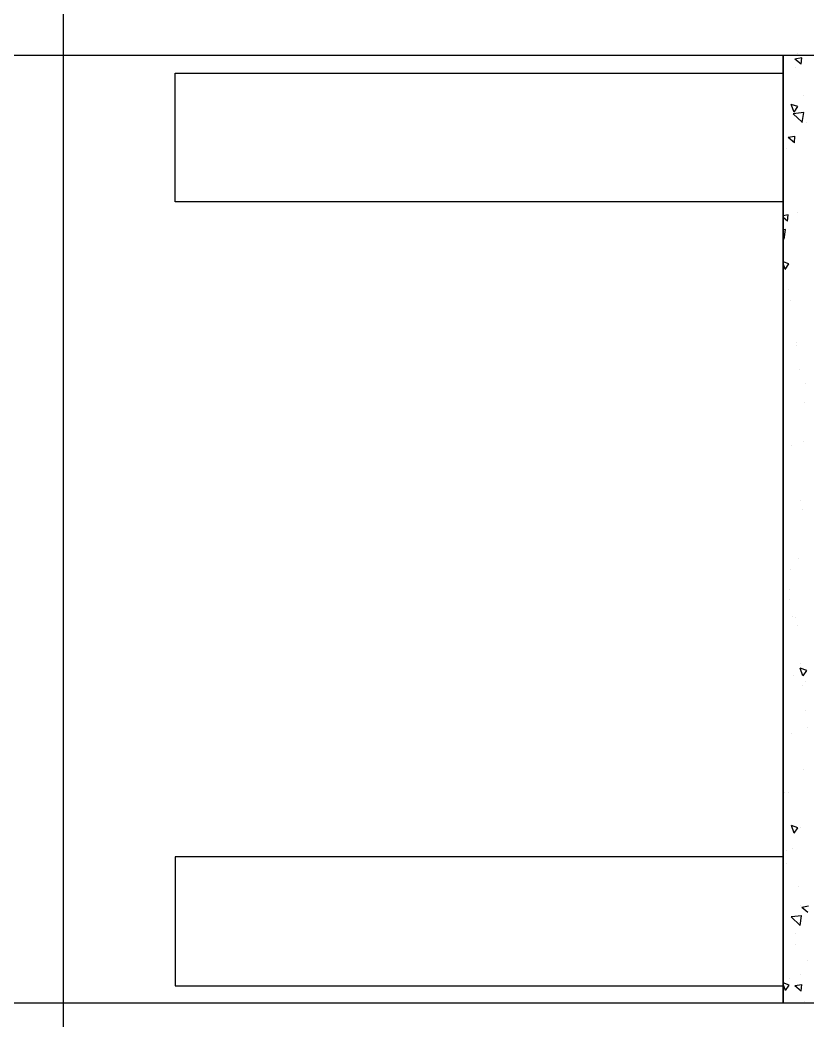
# Model space of a CAD drawing. Header units: metres. Extents: x 531689 to 532245, y 2673919 to 2674172.
# Drawn here: x 532011.279 to 532012.193, y 2674032.755 to 2674033.917 of the extents above; entities that cross this region are included whole.
import ezdxf

# ---------------------------------------------------------------- set-up
doc = ezdxf.new("R2010")
doc.units = ezdxf.units.M
doc.header["$MEASUREMENT"] = 0
doc.layers.add('IDT', color=7, linetype='Continuous')

# ---------------------------------------------------------------- blocks, each defined once
blk = doc.blocks.new('IDT')
at = {"layer": 'IDT', "color": 8}
for p, q in [((29.602, 15.4101), (29.602, 18.0601)), ((27.267, 17.4829), (28.767, 17.4829)), ((28.767, 17.4829), (28.767, 16.3829)), ((28.767, 16.3829), (27.267, 16.3829))]:
    blk.add_line(p, q, dxfattribs=at)
at = {"layer": 'IDT', "color": 8, "linetype": 'Continuous'}
for p, q in [((28.7423, 17.4815), (28.7423, 17.4815)), ((28.755, 17.4827), (28.755, 17.4827)), ((28.7461, 17.469), (28.7454, 17.4614)), ((28.7461, 17.469), (28.7534, 17.4629)), ((28.7454, 17.4616), (28.7533, 17.463)), ((28.7641, 17.4682), (28.7599, 17.4619)), ((28.7599, 17.4619), (28.767, 17.4595)), ((28.7642, 17.4682), (28.767, 17.4608)), ((28.7465, 17.4497), (28.7465, 17.4497)), ((28.759, 17.4541), (28.759, 17.4541)), ((28.7388, 17.4334), (28.7388, 17.4334)), ((28.7521, 17.4149), (28.7521, 17.4149)), ((28.7528, 17.4016), (28.7528, 17.4016)), ((28.7472, 17.3928), (28.7455, 17.3815)), ((28.7472, 17.3928), (28.7575, 17.3829)), ((28.7381, 17.3779), (28.7454, 17.3718)), ((28.7454, 17.3815), (28.7575, 17.3829)), ((28.7374, 17.3705), (28.7454, 17.3719)), ((28.7469, 17.3692), (28.7469, 17.3692)), ((28.7663, 17.3739), (28.7663, 17.3739)), ((28.7492, 17.3471), (28.7492, 17.3471)), ((28.7634, 17.3214), (28.7634, 17.3214)), ((28.7564, 17.3032), (28.7564, 17.3032)), ((28.7634, 17.3061), (28.7634, 17.3061)), ((28.754, 17.2857), (28.7497, 17.2794)), ((28.754, 17.2857), (28.7574, 17.2768)), ((28.7464, 17.2793), (28.7464, 17.2793)), ((28.7497, 17.2794), (28.7574, 17.2768)), ((28.7606, 17.2383), (28.7606, 17.2383)), ((28.7653, 17.238), (28.7653, 17.238)), ((28.7435, 17.2115), (28.7435, 17.2115)), ((28.7577, 17.1705), (28.7577, 17.1705)), ((28.7386, 17.1629), (28.7386, 17.1629)), ((28.7407, 17.1438), (28.7407, 17.1438)), ((28.7407, 17.1095), (28.7407, 17.1095)), ((28.7449, 17.1148), (28.7449, 17.1148)), ((28.7438, 17.1032), (28.7395, 17.0969)), ((28.7439, 17.1032), (28.7473, 17.0943)), ((28.7548, 17.1027), (28.7548, 17.1027)), ((28.7395, 17.0969), (28.7472, 17.0943)), ((28.7468, 17.089), (28.7468, 17.089)), ((28.7497, 17.0443), (28.7497, 17.0443)), ((28.752, 17.0349), (28.752, 17.0349)), ((28.7555, 17.0346), (28.7555, 17.0346)), ((28.7595, 17.0149), (28.7595, 17.0149)), ((28.7597, 17.0028), (28.7597, 17.0028)), ((28.7578, 16.9801), (28.7578, 16.9801)), ((28.7491, 16.9671), (28.7491, 16.9671)), ((28.766, 16.9547), (28.766, 16.9547)), ((28.7443, 16.9104), (28.7443, 16.9104)), ((28.7463, 16.8993), (28.7463, 16.8993)), ((28.7434, 16.8316), (28.7434, 16.8316)), ((28.7571, 16.8364), (28.7571, 16.8364)), ((28.7421, 16.7863), (28.7421, 16.7863)), ((28.7405, 16.7638), (28.7405, 16.7638)), ((28.7475, 16.7478), (28.7475, 16.7478)), ((28.7516, 16.7204), (28.7516, 16.7204)), ((28.7517, 16.716), (28.7517, 16.716)), ((28.758, 16.6679), (28.758, 16.6679)), ((28.7606, 16.6552), (28.7606, 16.6552)), ((28.7644, 16.6315), (28.7602, 16.6251)), ((28.7602, 16.6251), (28.767, 16.6228)), ((28.7645, 16.6314), (28.767, 16.6248)), ((28.7658, 16.5964), (28.7641, 16.5851)), ((28.7658, 16.5964), (28.767, 16.5952)), ((28.7619, 16.5757), (28.7612, 16.5681)), ((28.7619, 16.5757), (28.767, 16.5714)), ((28.764, 16.5851), (28.767, 16.5855)), ((28.7508, 16.5657), (28.7508, 16.5657)), ((28.7612, 16.5683), (28.767, 16.5693)), ((28.7539, 16.4846), (28.7533, 16.477)), ((28.7539, 16.4846), (28.7612, 16.4785)), ((28.7635, 16.4916), (28.7635, 16.4916)), ((28.7532, 16.4772), (28.7612, 16.4786)), ((28.7396, 16.461), (28.7396, 16.461)), ((28.7448, 16.4609), (28.7431, 16.4496)), ((28.7448, 16.4608), (28.7551, 16.4509)), ((28.7449, 16.4614), (28.7449, 16.4614)), ((28.743, 16.4496), (28.7551, 16.451)), ((28.7543, 16.4489), (28.75, 16.4426)), ((28.7543, 16.4489), (28.7577, 16.44)), ((28.75, 16.4426), (28.7577, 16.44)), ((28.7438, 16.4292), (28.7438, 16.4292)), ((28.746, 16.3935), (28.7453, 16.3859)), ((28.746, 16.3935), (28.7533, 16.3874)), ((28.753, 16.3973), (28.753, 16.3973)), ((28.7453, 16.3861), (28.7532, 16.3876)), ((28.7501, 16.3811), (28.7501, 16.3811))]:
    blk.add_line(p, q, dxfattribs=at)
at = {"layer": 'IDT', "color": 7}
for p, q in [((29.4722, 17.4629), (28.767, 17.4629)), ((28.767, 17.4629), (28.767, 17.3133)), ((29.4722, 17.3133), (29.4722, 17.4629)), ((28.767, 17.3133), (29.4722, 17.3133)), ((28.767, 16.4038), (28.767, 16.5533)), ((28.767, 16.5533), (29.4722, 16.5533)), ((29.4722, 16.5533), (29.4722, 16.4038)), ((29.4722, 16.4038), (28.767, 16.4038))]:
    blk.add_line(p, q, dxfattribs=at)
at = {"layer": 'IDT', "color": 8}
blk.add_lwpolyline([(31.567, 17.4829), (31.567, 16.3829), (28.767, 16.3829), (28.767, 17.4829)], close=True, dxfattribs=at)

msp = doc.modelspace()

# ---------------------------------------------------------------- block references
at = {"layer": 'IDT', "color": 8, "rotation": 180}
msp.add_blockref('IDT', (532040.9313, 2674050.2589), dxfattribs=at)

doc.saveas('drawing.dxf')
